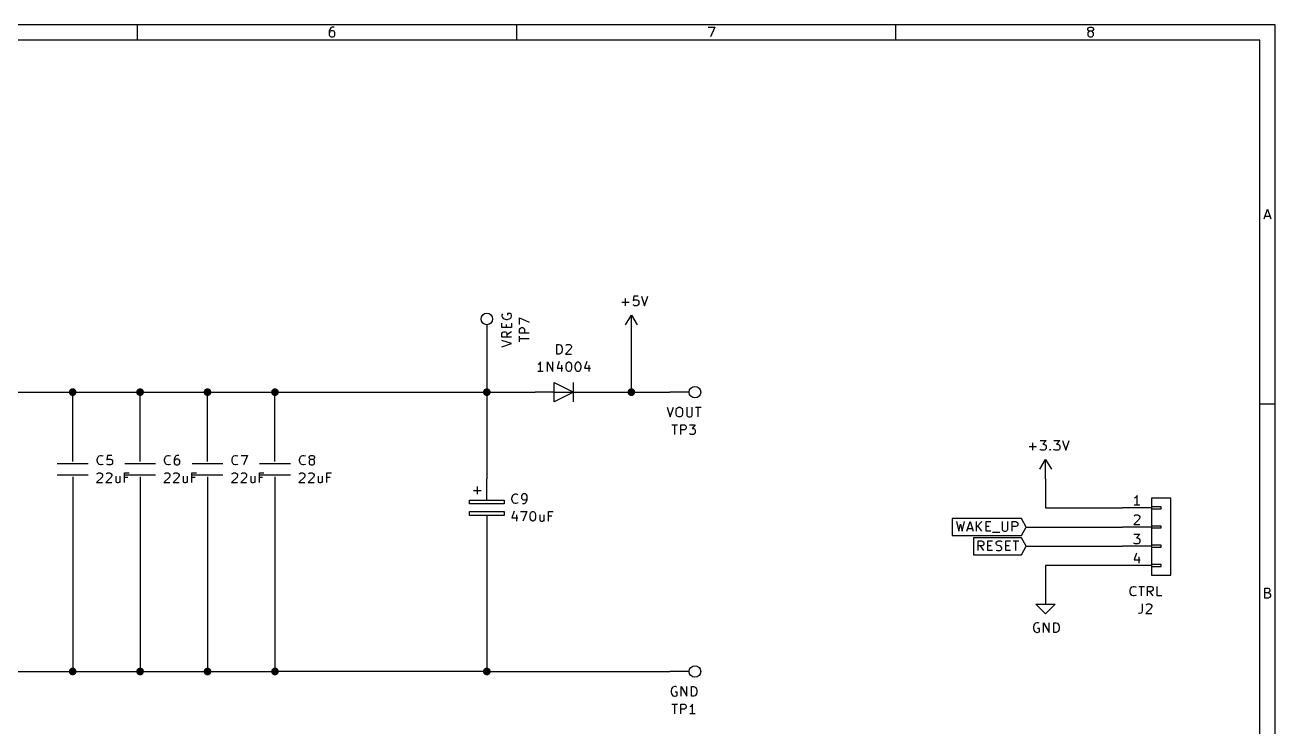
# Model space of a CAD drawing. Extents: x 10 to 410, y -287 to -10.
# Drawn here: x 245.2 to 410, y -102.4 to -10 of the extents above; entities that cross this region are included whole.
import ezdxf

# ---------------------------------------------------------------- set-up
doc = ezdxf.new("R2010")
doc.units = 0
doc.header["$MEASUREMENT"] = 0
for name, color, linetype in [('CYAN2', 4, 'CONTINUOUS'), ('GREEN2', 3, 'CONTINUOUS'), ('LYELLOW', 51, 'CONTINUOUS'), ('RED2', 1, 'CONTINUOUS')]:
    doc.layers.add(name, color=color, linetype=linetype)

msp = doc.modelspace()

# ---------------------------------------------------------------- linework, layer by layer
at = {"layer": 'CYAN2', "linetype": 'CONTINUOUS'}
for p, q in [((324.333, -47.0154), (324.333, -46.0502)), ((325.425, -45.7454), (325.374, -46.355)), ((326.034, -45.7454), (325.425, -45.7454)), ((326.466, -45.7454), (326.873, -47.0154)), ((326.873, -47.0154), (327.304, -45.7454)), ((323.85, -46.5328), (324.815, -46.5328)), ((325.374, -46.355), (325.425, -46.3042)), ((325.425, -46.9646), (325.374, -46.8884)), ((325.425, -46.3042), (325.552, -46.228)), ((325.552, -47.0154), (325.425, -46.9646)), ((325.552, -46.228), (325.857, -46.228)), ((325.857, -47.0154), (325.552, -47.0154)), ((325.857, -46.228), (325.984, -46.3042)), ((325.984, -46.9646), (325.857, -47.0154)), ((325.984, -46.3042), (326.034, -46.355)), ((326.034, -46.8884), (325.984, -46.9646)), ((326.034, -46.355), (326.085, -46.482)), ((326.085, -46.7868), (326.034, -46.8884)), ((326.085, -46.482), (326.085, -46.7868)), ((308.127, -48.0822), (308.051, -48.2092)), ((308.051, -48.2092), (308.051, -48.387)), ((308.051, -48.387), (308.127, -48.5648)), ((308.051, -49.911), (308.051, -49.3014)), ((308.127, -48.5648), (308.229, -48.6918)), ((308.229, -48.6918), (308.356, -48.768)), ((308.356, -48.768), (308.61, -48.8188)), ((308.61, -48.8188), (308.788, -48.8188)), ((309.194, -48.0314), (308.788, -48.0314)), ((308.788, -48.0314), (308.788, -48.2854)), ((308.788, -48.8188), (309.016, -48.768)), ((309.016, -48.768), (309.143, -48.6918)), ((309.143, -48.6918), (309.27, -48.5648)), ((309.27, -48.0822), (309.194, -48.0314)), ((309.321, -48.2854), (309.27, -48.0822)), ((309.27, -48.5648), (309.321, -48.387)), ((309.321, -48.387), (309.321, -48.2854)), ((309.321, -49.3014), (309.321, -49.911)), ((310.363, -49.4792), (310.363, -48.641)), ((310.363, -48.641), (311.633, -49.1744)), ((309.321, -49.911), (308.051, -49.911)), ((308.051, -50.6984), (308.127, -50.5714)), ((308.051, -51.181), (308.051, -50.6984)), ((308.127, -50.5714), (308.178, -50.5206)), ((308.178, -50.5206), (308.305, -50.4444)), ((308.305, -50.4444), (308.483, -50.4444)), ((308.483, -50.4444), (308.61, -50.5206)), ((308.61, -50.5206), (308.661, -50.5714)), ((308.661, -49.911), (308.661, -49.4792)), ((308.661, -50.5714), (308.712, -50.6984)), ((309.321, -50.4444), (308.712, -50.8762)), ((308.712, -50.6984), (308.712, -51.181)), ((310.363, -50.1396), (310.439, -50.038)), ((310.363, -50.6222), (310.363, -50.1396)), ((311.633, -50.6222), (310.363, -50.6222)), ((310.363, -51.7906), (310.363, -51.054)), ((310.439, -50.038), (310.49, -49.9618)), ((310.49, -49.9618), (310.617, -49.911)), ((310.617, -49.911), (310.794, -49.911)), ((310.794, -49.911), (310.921, -49.9618)), ((310.921, -49.9618), (310.972, -50.038)), ((310.972, -50.038), (311.023, -50.1396)), ((311.023, -50.1396), (311.023, -50.6222)), ((309.321, -51.181), (308.051, -51.181)), ((309.321, -52.0192), (308.051, -51.5874)), ((308.051, -52.451), (309.321, -52.0192)), ((311.633, -51.4096), (310.363, -51.4096)), ((315.29, -53.3908), (315.29, -52.1208)), ((315.29, -52.1208), (315.595, -52.1208)), ((315.595, -52.1208), (315.773, -52.197)), ((315.773, -52.197), (315.874, -52.2986)), ((315.874, -52.2986), (315.951, -52.4256)), ((315.951, -52.4256), (316.001, -52.6796)), ((316.001, -52.6796), (316.001, -52.8574)), ((317.144, -52.6796), (316.433, -53.3908)), ((316.484, -52.2478), (316.56, -52.197)), ((316.56, -52.197), (316.662, -52.1208)), ((316.662, -52.1208), (316.967, -52.1208)), ((316.967, -52.1208), (317.094, -52.197)), ((317.094, -52.197), (317.144, -52.2478)), ((317.144, -52.2478), (317.221, -52.3748)), ((317.221, -52.4764), (317.144, -52.6796)), ((317.221, -52.3748), (317.221, -52.4764)), ((315.595, -53.3908), (315.29, -53.3908)), ((315.62, -54.3814), (315.316, -55.2704)), ((315.773, -53.34), (315.595, -53.3908)), ((315.874, -53.213), (315.773, -53.34)), ((315.951, -53.086), (315.874, -53.213)), ((316.001, -52.8574), (315.951, -53.086)), ((316.433, -53.3908), (317.221, -53.3908)), ((319.253, -54.3814), (318.948, -55.2704)), ((312.903, -54.737), (312.776, -54.7878)), ((313.487, -55.7022), (312.776, -55.7022)), ((313.004, -54.61), (312.903, -54.737)), ((313.131, -54.4322), (313.004, -54.61)), ((313.131, -55.7022), (313.131, -54.4322)), ((314.046, -55.7022), (314.046, -54.4322)), ((314.046, -54.4322), (314.757, -55.7022)), ((314.757, -55.7022), (314.757, -54.4322)), ((315.316, -55.2704), (316.103, -55.2704)), ((315.925, -54.864), (315.925, -55.7022)), ((316.509, -54.9148), (316.586, -54.6862)), ((316.509, -55.2196), (316.509, -54.9148)), ((316.586, -55.4736), (316.509, -55.2196)), ((316.586, -54.6862), (316.636, -54.5592)), ((316.636, -55.5752), (316.586, -55.4736)), ((316.636, -54.5592), (316.713, -54.5084)), ((316.713, -55.6514), (316.636, -55.5752)), ((316.713, -54.5084), (316.814, -54.4322)), ((316.814, -55.7022), (316.713, -55.6514)), ((316.814, -54.4322), (316.941, -54.4322)), ((316.941, -55.7022), (316.814, -55.7022)), ((316.941, -54.4322), (317.068, -54.5084)), ((317.068, -55.6514), (316.941, -55.7022)), ((317.068, -54.5084), (317.119, -54.5592)), ((317.119, -55.5752), (317.068, -55.6514)), ((317.119, -54.5592), (317.195, -54.6862)), ((317.195, -55.4736), (317.119, -55.5752)), ((317.195, -54.6862), (317.246, -54.9148)), ((317.246, -55.2196), (317.195, -55.4736)), ((317.246, -54.9148), (317.246, -55.2196)), ((317.729, -54.9148), (317.779, -54.6862)), ((317.729, -55.2196), (317.729, -54.9148)), ((317.779, -55.4736), (317.729, -55.2196)), ((317.779, -54.6862), (317.856, -54.5592)), ((317.856, -55.5752), (317.779, -55.4736)), ((317.856, -54.5592), (317.906, -54.5084)), ((317.906, -55.6514), (317.856, -55.5752)), ((317.906, -54.5084), (318.033, -54.4322)), ((318.033, -55.7022), (317.906, -55.6514)), ((318.033, -54.4322), (318.16, -54.4322)), ((318.16, -55.7022), (318.033, -55.7022)), ((318.16, -54.4322), (318.262, -54.5084)), ((318.262, -55.6514), (318.16, -55.7022)), ((318.262, -54.5084), (318.338, -54.5592)), ((318.338, -55.5752), (318.262, -55.6514)), ((318.338, -54.5592), (318.389, -54.6862)), ((318.389, -55.4736), (318.338, -55.5752)), ((318.389, -54.6862), (318.465, -54.9148)), ((318.465, -55.2196), (318.389, -55.4736)), ((318.465, -54.9148), (318.465, -55.2196)), ((318.948, -55.2704), (319.735, -55.2704)), ((319.532, -54.864), (319.532, -55.7022)), ((329.819, -60.4012), (330.251, -61.6712)), ((330.251, -61.6712), (330.683, -60.4012)), ((331.038, -60.833), (331.089, -60.579)), ((331.038, -61.2394), (331.038, -60.833)), ((331.089, -60.579), (331.216, -60.4774)), ((331.216, -60.4774), (331.343, -60.4012)), ((331.343, -60.4012), (331.572, -60.4012)), ((331.572, -60.4012), (331.699, -60.4774)), ((331.699, -60.4774), (331.826, -60.579)), ((331.826, -60.579), (331.876, -60.833)), ((331.876, -60.833), (331.876, -61.2394)), ((332.435, -60.4012), (332.435, -61.4426)), ((333.146, -61.4426), (333.146, -60.4012)), ((333.578, -60.4012), (334.315, -60.4012)), ((333.934, -61.6712), (333.934, -60.4012)), ((331.089, -61.4934), (331.038, -61.2394)), ((331.216, -61.6204), (331.089, -61.4934)), ((331.343, -61.6712), (331.216, -61.6204)), ((331.572, -61.6712), (331.343, -61.6712)), ((331.699, -61.6204), (331.572, -61.6712)), ((331.826, -61.4934), (331.699, -61.6204)), ((331.876, -61.2394), (331.826, -61.4934)), ((332.435, -61.4426), (332.486, -61.5442)), ((332.486, -61.5442), (332.562, -61.6204)), ((332.562, -61.6204), (332.664, -61.6712)), ((332.664, -61.6712), (332.918, -61.6712)), ((332.918, -61.6712), (333.045, -61.6204)), ((333.045, -61.6204), (333.096, -61.5442)), ((333.096, -61.5442), (333.146, -61.4426)), ((330.454, -62.7126), (331.191, -62.7126)), ((330.835, -63.9826), (330.835, -62.7126)), ((331.622, -63.9826), (331.622, -62.7126)), ((331.622, -62.7126), (332.105, -62.7126)), ((332.105, -63.373), (331.622, -63.373)), ((332.105, -62.7126), (332.207, -62.7888)), ((332.207, -63.3222), (332.105, -63.373)), ((332.207, -62.7888), (332.283, -62.8396)), ((332.283, -63.2714), (332.207, -63.3222)), ((332.283, -62.8396), (332.334, -62.9666)), ((332.334, -63.1444), (332.283, -63.2714)), ((332.334, -62.9666), (332.334, -63.1444)), ((332.765, -62.7126), (333.553, -62.7126)), ((332.816, -63.9318), (332.765, -63.8556)), ((332.943, -63.9826), (332.816, -63.9318)), ((333.299, -63.9826), (332.943, -63.9826)), ((333.553, -62.7126), (333.121, -63.1952)), ((333.121, -63.1952), (333.299, -63.1952)), ((333.299, -63.1952), (333.426, -63.2714)), ((333.426, -63.9318), (333.299, -63.9826)), ((333.426, -63.2714), (333.477, -63.3222)), ((333.477, -63.8556), (333.426, -63.9318)), ((333.477, -63.3222), (333.553, -63.4492)), ((333.553, -63.754), (333.477, -63.8556)), ((333.553, -63.4492), (333.553, -63.754)), ((377.571, -65.5828), (378.536, -65.5828)), ((378.054, -66.0654), (378.054, -65.1002)), ((379.019, -64.7954), (379.806, -64.7954)), ((379.806, -64.7954), (379.374, -65.278)), ((379.374, -65.278), (379.552, -65.278)), ((379.552, -65.278), (379.679, -65.3542)), ((379.679, -65.3542), (379.73, -65.405)), ((379.73, -65.405), (379.806, -65.532)), ((379.806, -65.8368), (379.73, -65.9384)), ((379.806, -65.532), (379.806, -65.8368)), ((380.822, -64.7954), (381.61, -64.7954)), ((381.61, -64.7954), (381.178, -65.278)), ((381.178, -65.278), (381.381, -65.278)), ((381.381, -65.278), (381.483, -65.3542)), ((381.483, -65.3542), (381.559, -65.405)), ((381.559, -65.405), (381.61, -65.532)), ((381.61, -65.8368), (381.559, -65.9384)), ((381.61, -65.532), (381.61, -65.8368)), ((381.965, -64.7954), (382.397, -66.0654)), ((382.397, -66.0654), (382.829, -64.7954)), ((254.686, -67.31), (254.762, -67.056)), ((254.686, -67.4878), (254.686, -67.31)), ((254.762, -67.7164), (254.686, -67.4878)), ((254.762, -67.056), (254.813, -66.929)), ((254.813, -66.929), (254.94, -66.8274)), ((254.94, -66.8274), (255.118, -66.7512)), ((255.118, -66.7512), (255.245, -66.7512)), ((255.245, -66.7512), (255.422, -66.8274)), ((255.422, -66.8274), (255.473, -66.8782)), ((256.032, -66.7512), (255.956, -67.3608)), ((255.956, -67.3608), (256.032, -67.31)), ((256.616, -66.7512), (256.032, -66.7512)), ((256.032, -67.31), (256.134, -67.2338)), ((256.134, -67.2338), (256.438, -67.2338)), ((256.438, -67.2338), (256.565, -67.31)), ((256.565, -67.31), (256.616, -67.3608)), ((256.616, -67.3608), (256.692, -67.4878)), ((256.692, -67.4878), (256.692, -67.7926)), ((263.576, -67.31), (263.652, -67.056)), ((263.576, -67.4878), (263.576, -67.31)), ((263.652, -67.7164), (263.576, -67.4878)), ((263.652, -67.056), (263.703, -66.929)), ((263.703, -66.929), (263.83, -66.8274)), ((263.83, -66.8274), (264.008, -66.7512)), ((264.008, -66.7512), (264.135, -66.7512)), ((264.135, -66.7512), (264.312, -66.8274)), ((264.312, -66.8274), (264.363, -66.8782)), ((264.922, -67.056), (264.846, -67.31)), ((264.846, -67.31), (264.846, -67.7926)), ((264.922, -67.3608), (264.846, -67.4878)), ((265.024, -66.8782), (264.922, -67.056)), ((264.973, -67.31), (264.922, -67.3608)), ((265.1, -67.2338), (264.973, -67.31)), ((265.1, -66.8274), (265.024, -66.8782)), ((265.227, -66.7512), (265.1, -66.8274)), ((265.328, -67.2338), (265.1, -67.2338)), ((265.455, -66.7512), (265.227, -66.7512)), ((265.455, -67.31), (265.328, -67.2338)), ((265.506, -67.3608), (265.455, -67.31)), ((265.582, -67.4878), (265.506, -67.3608)), ((265.582, -67.7926), (265.582, -67.4878)), ((272.466, -67.31), (272.542, -67.056)), ((272.466, -67.4878), (272.466, -67.31)), ((272.542, -67.7164), (272.466, -67.4878)), ((272.542, -67.056), (272.593, -66.929)), ((272.593, -66.929), (272.72, -66.8274)), ((272.72, -66.8274), (272.898, -66.7512)), ((272.898, -66.7512), (273.025, -66.7512)), ((273.025, -66.7512), (273.202, -66.8274)), ((273.202, -66.8274), (273.253, -66.8782)), ((273.685, -66.7512), (274.523, -66.7512)), ((274.523, -66.7512), (273.99, -68.0212)), ((281.356, -67.31), (281.432, -67.056)), ((281.356, -67.4878), (281.356, -67.31)), ((281.432, -67.7164), (281.356, -67.4878)), ((281.432, -67.056), (281.483, -66.929)), ((281.483, -66.929), (281.61, -66.8274)), ((281.61, -66.8274), (281.788, -66.7512)), ((281.788, -66.7512), (281.915, -66.7512)), ((281.915, -66.7512), (282.092, -66.8274)), ((282.092, -66.8274), (282.143, -66.8782)), ((282.626, -67.0052), (282.702, -66.8782)), ((282.626, -67.056), (282.626, -67.0052)), ((282.702, -67.183), (282.626, -67.056)), ((282.702, -67.4116), (282.626, -67.5386)), ((282.626, -67.5386), (282.626, -67.7926)), ((282.702, -66.8782), (282.753, -66.8274)), ((282.753, -67.2338), (282.702, -67.183)), ((282.753, -67.3608), (282.702, -67.4116)), ((282.753, -66.8274), (282.88, -66.7512)), ((282.88, -67.31), (282.753, -67.2338)), ((282.88, -67.31), (282.753, -67.3608)), ((282.88, -66.7512), (283.108, -66.7512)), ((283.108, -67.31), (282.88, -67.31)), ((283.108, -66.7512), (283.235, -66.8274)), ((283.235, -67.2338), (283.108, -67.31)), ((283.235, -67.3608), (283.108, -67.31)), ((283.235, -66.8274), (283.286, -66.8782)), ((283.286, -67.183), (283.235, -67.2338)), ((283.286, -67.4116), (283.235, -67.3608)), ((283.286, -66.8782), (283.362, -67.0052)), ((283.362, -67.056), (283.286, -67.183)), ((283.362, -67.5386), (283.286, -67.4116)), ((283.362, -67.0052), (283.362, -67.056)), ((283.362, -67.7926), (283.362, -67.5386)), ((379.07, -66.0146), (379.019, -65.9384)), ((379.197, -66.0654), (379.07, -66.0146)), ((379.552, -66.0654), (379.197, -66.0654)), ((379.679, -66.0146), (379.552, -66.0654)), ((379.73, -65.9384), (379.679, -66.0146)), ((380.289, -66.0146), (380.34, -65.9384)), ((380.34, -66.0654), (380.289, -66.0146)), ((380.34, -65.9384), (380.39, -66.0146)), ((380.34, -65.9384), (380.34, -66.0654)), ((380.39, -66.0146), (380.34, -66.0654)), ((380.873, -66.0146), (380.822, -65.9384)), ((381, -66.0654), (380.873, -66.0146)), ((381.381, -66.0654), (381, -66.0654)), ((381.483, -66.0146), (381.381, -66.0654)), ((381.559, -65.9384), (381.483, -66.0146)), ((254.66, -69.1896), (254.737, -69.1388)), ((254.737, -69.1388), (254.864, -69.0626)), ((254.813, -67.8434), (254.762, -67.7164)), ((254.94, -67.9704), (254.813, -67.8434)), ((254.864, -69.0626), (255.143, -69.0626)), ((255.118, -68.0212), (254.94, -67.9704)), ((255.245, -68.0212), (255.118, -68.0212)), ((255.143, -69.0626), (255.27, -69.1388)), ((255.422, -67.9704), (255.245, -68.0212)), ((255.27, -69.1388), (255.346, -69.1896)), ((255.346, -69.1896), (255.397, -69.3166)), ((255.473, -67.8942), (255.422, -67.9704)), ((255.88, -69.1896), (255.93, -69.1388)), ((255.93, -69.1388), (256.057, -69.0626)), ((256.032, -67.9704), (255.956, -67.8942)), ((256.134, -68.0212), (256.032, -67.9704)), ((256.057, -69.0626), (256.362, -69.0626)), ((256.438, -68.0212), (256.134, -68.0212)), ((256.362, -69.0626), (256.489, -69.1388)), ((256.565, -67.9704), (256.438, -68.0212)), ((256.489, -69.1388), (256.54, -69.1896)), ((256.54, -69.1896), (256.616, -69.3166)), ((256.616, -67.8942), (256.565, -67.9704)), ((256.692, -67.7926), (256.616, -67.8942)), ((258.293, -70.3326), (258.293, -69.0626)), ((258.293, -69.0626), (258.902, -69.0626)), ((263.55, -69.1896), (263.627, -69.1388)), ((263.627, -69.1388), (263.754, -69.0626)), ((263.703, -67.8434), (263.652, -67.7164)), ((263.83, -67.9704), (263.703, -67.8434)), ((263.754, -69.0626), (264.033, -69.0626)), ((264.008, -68.0212), (263.83, -67.9704)), ((264.135, -68.0212), (264.008, -68.0212)), ((264.033, -69.0626), (264.16, -69.1388)), ((264.312, -67.9704), (264.135, -68.0212)), ((264.16, -69.1388), (264.236, -69.1896)), ((264.236, -69.1896), (264.287, -69.3166)), ((264.363, -67.8942), (264.312, -67.9704)), ((264.77, -69.1896), (264.82, -69.1388)), ((264.82, -69.1388), (264.947, -69.0626)), ((264.846, -67.7926), (264.922, -67.8942)), ((264.922, -67.8942), (264.973, -67.9704)), ((264.947, -69.0626), (265.252, -69.0626)), ((264.973, -67.9704), (265.1, -68.0212)), ((265.1, -68.0212), (265.328, -68.0212)), ((265.252, -69.0626), (265.379, -69.1388)), ((265.328, -68.0212), (265.455, -67.9704)), ((265.379, -69.1388), (265.43, -69.1896)), ((265.43, -69.1896), (265.506, -69.3166)), ((265.455, -67.9704), (265.506, -67.8942)), ((265.506, -67.8942), (265.582, -67.7926)), ((267.183, -70.3326), (267.183, -69.0626)), ((267.183, -69.0626), (267.792, -69.0626)), ((272.44, -69.1896), (272.517, -69.1388)), ((272.517, -69.1388), (272.644, -69.0626)), ((272.593, -67.8434), (272.542, -67.7164)), ((272.72, -67.9704), (272.593, -67.8434)), ((272.644, -69.0626), (272.923, -69.0626)), ((272.898, -68.0212), (272.72, -67.9704)), ((273.025, -68.0212), (272.898, -68.0212)), ((272.923, -69.0626), (273.05, -69.1388)), ((273.202, -67.9704), (273.025, -68.0212)), ((273.05, -69.1388), (273.126, -69.1896)), ((273.126, -69.1896), (273.177, -69.3166)), ((273.253, -67.8942), (273.202, -67.9704)), ((273.66, -69.1896), (273.71, -69.1388)), ((273.71, -69.1388), (273.837, -69.0626)), ((273.837, -69.0626), (274.142, -69.0626)), ((274.142, -69.0626), (274.269, -69.1388)), ((274.269, -69.1388), (274.32, -69.1896)), ((274.32, -69.1896), (274.396, -69.3166)), ((276.073, -70.3326), (276.073, -69.0626)), ((276.073, -69.0626), (276.682, -69.0626)), ((281.33, -69.1896), (281.407, -69.1388)), ((281.407, -69.1388), (281.534, -69.0626)), ((281.483, -67.8434), (281.432, -67.7164)), ((281.61, -67.9704), (281.483, -67.8434)), ((281.534, -69.0626), (281.813, -69.0626)), ((281.788, -68.0212), (281.61, -67.9704)), ((281.915, -68.0212), (281.788, -68.0212)), ((281.813, -69.0626), (281.94, -69.1388)), ((282.092, -67.9704), (281.915, -68.0212)), ((281.94, -69.1388), (282.016, -69.1896)), ((282.016, -69.1896), (282.067, -69.3166)), ((282.143, -67.8942), (282.092, -67.9704)), ((282.55, -69.1896), (282.6, -69.1388)), ((282.6, -69.1388), (282.727, -69.0626)), ((282.626, -67.7926), (282.702, -67.8942)), ((282.702, -67.8942), (282.753, -67.9704)), ((282.727, -69.0626), (283.032, -69.0626)), ((282.753, -67.9704), (282.88, -68.0212)), ((282.88, -68.0212), (283.108, -68.0212)), ((283.032, -69.0626), (283.159, -69.1388)), ((283.108, -68.0212), (283.235, -67.9704)), ((283.159, -69.1388), (283.21, -69.1896)), ((283.21, -69.1896), (283.286, -69.3166)), ((283.235, -67.9704), (283.286, -67.8942)), ((283.286, -67.8942), (283.362, -67.7926)), ((284.963, -70.3326), (284.963, -69.0626)), ((284.963, -69.0626), (285.572, -69.0626)), ((255.346, -69.6214), (254.61, -70.3326)), ((254.61, -70.3326), (255.397, -70.3326)), ((255.397, -69.4182), (255.346, -69.6214)), ((255.397, -69.3166), (255.397, -69.4182)), ((256.54, -69.6214), (255.829, -70.3326)), ((255.829, -70.3326), (256.616, -70.3326)), ((256.616, -69.4182), (256.54, -69.6214)), ((256.616, -69.3166), (256.616, -69.4182)), ((257.15, -69.4944), (257.15, -70.1548)), ((257.15, -70.1548), (257.2, -70.2818)), ((257.2, -70.2818), (257.327, -70.3326)), ((257.327, -70.3326), (257.505, -70.3326)), ((257.505, -70.3326), (257.632, -70.2818)), ((257.632, -70.2818), (257.683, -70.2056)), ((257.683, -69.4944), (257.683, -70.3326)), ((258.724, -69.6722), (258.293, -69.6722)), ((264.236, -69.6214), (263.5, -70.3326)), ((263.5, -70.3326), (264.287, -70.3326)), ((264.287, -69.4182), (264.236, -69.6214)), ((264.287, -69.3166), (264.287, -69.4182)), ((265.43, -69.6214), (264.719, -70.3326)), ((264.719, -70.3326), (265.506, -70.3326)), ((265.506, -69.4182), (265.43, -69.6214)), ((265.506, -69.3166), (265.506, -69.4182)), ((266.04, -69.4944), (266.04, -70.1548)), ((266.04, -70.1548), (266.09, -70.2818)), ((266.09, -70.2818), (266.217, -70.3326)), ((266.217, -70.3326), (266.395, -70.3326)), ((266.395, -70.3326), (266.522, -70.2818)), ((266.522, -70.2818), (266.573, -70.2056)), ((266.573, -69.4944), (266.573, -70.3326)), ((267.614, -69.6722), (267.183, -69.6722)), ((273.126, -69.6214), (272.39, -70.3326)), ((272.39, -70.3326), (273.177, -70.3326)), ((273.177, -69.4182), (273.126, -69.6214)), ((273.177, -69.3166), (273.177, -69.4182)), ((274.32, -69.6214), (273.609, -70.3326)), ((273.609, -70.3326), (274.396, -70.3326)), ((274.396, -69.4182), (274.32, -69.6214)), ((274.396, -69.3166), (274.396, -69.4182)), ((274.93, -69.4944), (274.93, -70.1548)), ((274.93, -70.1548), (274.98, -70.2818)), ((274.98, -70.2818), (275.107, -70.3326)), ((275.107, -70.3326), (275.285, -70.3326)), ((275.285, -70.3326), (275.412, -70.2818)), ((275.412, -70.2818), (275.463, -70.2056)), ((275.463, -69.4944), (275.463, -70.3326)), ((276.504, -69.6722), (276.073, -69.6722)), ((282.016, -69.6214), (281.28, -70.3326)), ((281.28, -70.3326), (282.067, -70.3326)), ((282.067, -69.4182), (282.016, -69.6214)), ((282.067, -69.3166), (282.067, -69.4182)), ((283.21, -69.6214), (282.499, -70.3326)), ((282.499, -70.3326), (283.286, -70.3326)), ((283.286, -69.4182), (283.21, -69.6214)), ((283.286, -69.3166), (283.286, -69.4182)), ((283.82, -69.4944), (283.82, -70.1548)), ((283.82, -70.1548), (283.87, -70.2818)), ((283.87, -70.2818), (283.997, -70.3326)), ((283.997, -70.3326), (284.175, -70.3326)), ((284.175, -70.3326), (284.302, -70.2818)), ((284.302, -70.2818), (284.353, -70.2056)), ((284.353, -69.4944), (284.353, -70.3326)), ((285.394, -69.6722), (284.963, -69.6722)), ((309.372, -72.39), (309.448, -72.136)), ((309.372, -72.5678), (309.372, -72.39)), ((309.448, -72.136), (309.499, -72.009)), ((309.499, -72.009), (309.626, -71.9074)), ((309.626, -71.9074), (309.804, -71.8312)), ((309.804, -71.8312), (309.931, -71.8312)), ((309.931, -71.8312), (310.109, -71.9074)), ((310.109, -71.9074), (310.159, -71.9582)), ((310.718, -71.9582), (310.642, -72.0852)), ((310.642, -72.0852), (310.642, -72.39)), ((310.642, -72.39), (310.718, -72.4916)), ((310.769, -71.9074), (310.718, -71.9582)), ((310.718, -72.4916), (310.769, -72.5678)), ((310.896, -71.8312), (310.769, -71.9074)), ((311.125, -71.8312), (310.896, -71.8312)), ((311.252, -71.9074), (311.125, -71.8312)), ((311.302, -71.9582), (311.252, -71.9074)), ((311.252, -72.5678), (311.302, -72.4916)), ((311.379, -72.0852), (311.302, -71.9582)), ((311.302, -72.4916), (311.379, -72.39)), ((311.379, -72.5678), (311.379, -72.0852)), ((309.448, -72.7964), (309.372, -72.5678)), ((309.651, -74.0918), (309.372, -74.9808)), ((309.499, -72.9234), (309.448, -72.7964)), ((309.626, -73.0504), (309.499, -72.9234)), ((309.804, -73.1012), (309.626, -73.0504)), ((309.931, -73.1012), (309.804, -73.1012)), ((310.109, -73.0504), (309.931, -73.1012)), ((310.159, -72.9742), (310.109, -73.0504)), ((310.515, -74.1426), (311.353, -74.1426)), ((310.769, -72.5678), (310.896, -72.6186)), ((310.769, -73.1012), (311.023, -73.1012)), ((311.353, -74.1426), (310.82, -75.4126)), ((310.896, -72.6186), (311.125, -72.6186)), ((311.023, -73.1012), (311.125, -73.0504)), ((311.125, -72.6186), (311.252, -72.5678)), ((311.125, -73.0504), (311.201, -72.9742)), ((311.201, -72.9742), (311.302, -72.7964)), ((311.302, -72.7964), (311.379, -72.5678)), ((311.963, -74.2188), (312.09, -74.1426)), ((312.09, -74.1426), (312.191, -74.1426)), ((312.191, -74.1426), (312.318, -74.2188)), ((314.198, -75.4126), (314.198, -74.1426)), ((314.198, -74.1426), (314.808, -74.1426)), ((309.372, -74.9808), (310.159, -74.9808)), ((309.956, -74.5744), (309.956, -75.4126)), ((311.785, -74.6252), (311.836, -74.3966)), ((311.785, -74.93), (311.785, -74.6252)), ((311.836, -75.184), (311.785, -74.93)), ((311.836, -74.3966), (311.912, -74.2696)), ((311.912, -75.2856), (311.836, -75.184)), ((311.912, -74.2696), (311.963, -74.2188)), ((311.963, -75.3618), (311.912, -75.2856)), ((312.09, -75.4126), (311.963, -75.3618)), ((312.191, -75.4126), (312.09, -75.4126)), ((312.318, -75.3618), (312.191, -75.4126)), ((312.318, -74.2188), (312.395, -74.2696)), ((312.395, -75.2856), (312.318, -75.3618)), ((312.395, -74.2696), (312.445, -74.3966)), ((312.445, -75.184), (312.395, -75.2856)), ((312.445, -74.3966), (312.496, -74.6252)), ((312.496, -74.93), (312.445, -75.184)), ((312.496, -74.6252), (312.496, -74.93)), ((313.055, -74.5744), (313.055, -75.2348)), ((313.055, -75.2348), (313.106, -75.3618)), ((313.106, -75.3618), (313.233, -75.4126)), ((313.233, -75.4126), (313.411, -75.4126)), ((313.411, -75.4126), (313.538, -75.3618)), ((313.538, -75.3618), (313.588, -75.2856)), ((313.588, -74.5744), (313.588, -75.4126)), ((314.63, -74.7522), (314.198, -74.7522)), ((391.109, -84.0994), (391.287, -84.0232)), ((391.287, -84.0232), (391.414, -84.0232)), ((391.414, -84.0232), (391.592, -84.0994)), ((392.024, -84.0232), (392.76, -84.0232)), ((392.379, -85.2932), (392.379, -84.0232)), ((393.167, -85.2932), (393.167, -84.0232)), ((393.167, -84.0232), (393.649, -84.0232)), ((393.649, -84.0232), (393.776, -84.0994)), ((394.437, -85.2932), (394.437, -84.0232)), ((390.881, -84.582), (390.931, -84.328)), ((390.881, -84.7598), (390.881, -84.582)), ((390.931, -84.9884), (390.881, -84.7598)), ((390.931, -84.328), (391.008, -84.201)), ((391.008, -85.1154), (390.931, -84.9884)), ((391.008, -84.201), (391.109, -84.0994)), ((391.109, -85.2424), (391.008, -85.1154)), ((391.287, -85.2932), (391.109, -85.2424)), ((391.414, -85.2932), (391.287, -85.2932)), ((391.592, -85.2424), (391.414, -85.2932)), ((391.592, -84.0994), (391.668, -84.1502)), ((391.668, -85.1662), (391.592, -85.2424)), ((393.649, -84.6836), (393.167, -84.6836)), ((393.903, -85.2932), (393.471, -84.6836)), ((393.776, -84.6328), (393.649, -84.6836)), ((393.776, -84.0994), (393.827, -84.1502)), ((393.827, -84.582), (393.776, -84.6328)), ((393.827, -84.1502), (393.903, -84.2772)), ((393.903, -84.455), (393.827, -84.582)), ((393.903, -84.2772), (393.903, -84.455)), ((395.046, -85.2932), (394.437, -85.2932)), ((392.481, -87.249), (392.405, -87.4268)), ((392.481, -86.3346), (392.481, -87.249)), ((393.675, -86.8934), (392.963, -87.6046)), ((393.014, -86.4616), (393.09, -86.4108)), ((393.09, -86.4108), (393.192, -86.3346)), ((393.192, -86.3346), (393.497, -86.3346)), ((393.497, -86.3346), (393.624, -86.4108)), ((393.624, -86.4108), (393.675, -86.4616)), ((393.675, -86.4616), (393.751, -86.5886)), ((393.751, -86.6902), (393.675, -86.8934)), ((393.751, -86.5886), (393.751, -86.6902)), ((378.384, -88.9), (378.282, -89.0016)), ((378.587, -88.8238), (378.384, -88.9)), ((378.765, -88.8238), (378.587, -88.8238)), ((378.866, -88.9), (378.765, -88.8238)), ((379.476, -90.0938), (379.476, -88.8238)), ((379.476, -88.8238), (380.213, -90.0938)), ((380.213, -90.0938), (380.213, -88.8238)), ((380.822, -90.0938), (380.822, -88.8238)), ((380.822, -88.8238), (381.127, -88.8238)), ((381.127, -88.8238), (381.305, -88.9)), ((381.305, -88.9), (381.406, -89.0016)), ((392.125, -87.6046), (391.998, -87.6046)), ((392.303, -87.5538), (392.125, -87.6046)), ((392.405, -87.4268), (392.303, -87.5538)), ((392.963, -87.6046), (393.751, -87.6046)), ((378.206, -89.1286), (378.155, -89.3826)), ((378.155, -89.3826), (378.155, -89.5604)), ((378.155, -89.5604), (378.206, -89.789)), ((378.282, -89.0016), (378.206, -89.1286)), ((378.206, -89.789), (378.282, -89.916)), ((378.282, -89.916), (378.384, -90.043)), ((378.384, -90.043), (378.587, -90.0938)), ((378.587, -90.0938), (378.689, -90.0938)), ((378.943, -89.5604), (378.689, -89.5604)), ((378.689, -90.0938), (378.866, -90.043)), ((378.866, -90.043), (378.943, -89.9668)), ((378.943, -89.9668), (378.943, -89.5604)), ((381.127, -90.0938), (380.822, -90.0938)), ((381.305, -90.043), (381.127, -90.0938)), ((381.406, -89.916), (381.305, -90.043)), ((381.406, -89.0016), (381.483, -89.1286)), ((381.483, -89.789), (381.406, -89.916)), ((381.483, -89.1286), (381.533, -89.3826)), ((381.533, -89.5604), (381.483, -89.789)), ((381.533, -89.3826), (381.533, -89.5604)), ((330.81, -97.2312), (330.606, -97.3074)), ((330.987, -97.2312), (330.81, -97.2312)), ((331.089, -97.3074), (330.987, -97.2312)), ((331.699, -98.5012), (331.699, -97.2312)), ((331.699, -97.2312), (332.435, -98.5012)), ((332.435, -98.5012), (332.435, -97.2312)), ((333.045, -98.5012), (333.045, -97.2312)), ((333.045, -97.2312), (333.35, -97.2312)), ((333.35, -97.2312), (333.527, -97.3074)), ((330.429, -97.536), (330.378, -97.79)), ((330.378, -97.79), (330.378, -97.9678)), ((330.378, -97.9678), (330.429, -98.1964)), ((330.505, -97.409), (330.429, -97.536)), ((330.429, -98.1964), (330.505, -98.3234)), ((330.606, -97.3074), (330.505, -97.409)), ((330.505, -98.3234), (330.606, -98.4504)), ((330.606, -98.4504), (330.81, -98.5012)), ((330.81, -98.5012), (330.911, -98.5012)), ((331.165, -97.9678), (330.911, -97.9678)), ((330.911, -98.5012), (331.089, -98.4504)), ((331.089, -98.4504), (331.165, -98.3742)), ((331.165, -98.3742), (331.165, -97.9678)), ((333.35, -98.5012), (333.045, -98.5012)), ((333.527, -98.4504), (333.35, -98.5012)), ((333.527, -97.3074), (333.629, -97.409)), ((333.629, -98.3234), (333.527, -98.4504)), ((333.629, -97.409), (333.705, -97.536)), ((333.705, -98.1964), (333.629, -98.3234)), ((333.705, -97.536), (333.756, -97.79)), ((333.756, -97.9678), (333.705, -98.1964)), ((333.756, -97.79), (333.756, -97.9678)), ((330.454, -99.5426), (331.191, -99.5426)), ((330.835, -100.813), (330.835, -99.5426)), ((331.622, -100.813), (331.622, -99.5426)), ((331.622, -99.5426), (332.105, -99.5426)), ((332.105, -100.203), (331.622, -100.203)), ((332.105, -99.5426), (332.207, -99.6188)), ((332.207, -100.152), (332.105, -100.203)), ((332.207, -99.6188), (332.283, -99.6696)), ((332.283, -100.101), (332.207, -100.152)), ((332.283, -99.6696), (332.334, -99.7966)), ((332.334, -99.9744), (332.283, -100.101)), ((332.334, -99.7966), (332.334, -99.9744)), ((332.943, -99.8474), (332.816, -99.8982)), ((333.07, -99.7204), (332.943, -99.8474)), ((333.197, -99.5426), (333.07, -99.7204)), ((333.197, -100.813), (333.197, -99.5426)), ((333.553, -100.813), (332.816, -100.813))]:
    msp.add_line(p, q, dxfattribs=at)
at = {"layer": 'GREEN2', "linetype": 'CONTINUOUS'}
for p, q in [((325.12, -58.42), (325.12, -50.8)), ((306.07, -52.07), (306.07, -58.42)), ((176.53, -58.42), (251.46, -58.42)), ((251.46, -64.77), (251.46, -58.42)), ((251.46, -58.42), (260.35, -58.42)), ((260.35, -64.77), (260.35, -58.42)), ((260.35, -58.42), (269.24, -58.42)), ((269.24, -64.77), (269.24, -58.42)), ((269.24, -58.42), (278.13, -58.42)), ((278.13, -64.77), (278.13, -58.42)), ((278.13, -58.42), (306.07, -58.42)), ((306.07, -58.42), (312.42, -58.42)), ((306.07, -58.42), (306.07, -69.85)), ((320.04, -58.42), (325.12, -58.42)), ((325.12, -58.42), (330.2, -58.42)), ((379.73, -69.85), (379.73, -73.66)), ((251.46, -72.39), (251.46, -95.25)), ((260.35, -72.39), (260.35, -95.25)), ((269.24, -72.39), (269.24, -95.25)), ((278.13, -72.39), (278.13, -95.25)), ((379.73, -73.66), (389.89, -73.66)), ((377.19, -76.2), (389.89, -76.2)), ((306.07, -77.47), (306.07, -95.25)), ((377.19, -78.74), (389.89, -78.74)), ((389.89, -81.28), (379.73, -81.28)), ((379.73, -81.28), (379.73, -85.09)), ((218.44, -95.25), (251.46, -95.25)), ((251.46, -95.25), (260.35, -95.25)), ((260.35, -95.25), (269.24, -95.25)), ((269.24, -95.25), (278.13, -95.25)), ((306.07, -95.25), (278.13, -95.25)), ((306.07, -95.25), (330.2, -95.25))]:
    msp.add_line(p, q, dxfattribs=at)
at = {"layer": 'GREEN2', "const_width": 0.508}
for points in [[(251.206, -58.42, 1), (251.714, -58.42, 1)], [(260.096, -58.42, 1), (260.604, -58.42, 1)], [(268.986, -58.42, 1), (269.494, -58.42, 1)], [(277.876, -58.42, 1), (278.384, -58.42, 1)], [(305.816, -58.42, 1), (306.324, -58.42, 1)], [(324.866, -58.42, 1), (325.374, -58.42, 1)], [(251.206, -95.25, 1), (251.714, -95.25, 1)], [(260.096, -95.25, 1), (260.604, -95.25, 1)], [(268.986, -95.25, 1), (269.494, -95.25, 1)], [(277.876, -95.25, 1), (278.384, -95.25, 1)], [(305.816, -95.25, 1), (306.324, -95.25, 1)]]:
    msp.add_lwpolyline(points, format="xyb", close=True, dxfattribs=at)
at = {"layer": 'LYELLOW', "linetype": 'CONTINUOUS'}
for p, q in [((393.7, -72.39), (393.7, -82.55)), ((396.24, -72.39), (393.7, -72.39)), ((396.24, -82.55), (396.24, -72.39)), ((393.7, -82.55), (396.24, -82.55))]:
    msp.add_line(p, q, dxfattribs=at)
at = {"layer": 'RED2', "linetype": 'CONTINUOUS'}
for p, q in [((409.981, -10.0076), (10.0076, -10.0076)), ((259.994, -11.9888), (259.994, -10.0076)), ((285.369, -10.5918), (285.293, -10.8204)), ((285.293, -10.8204), (285.293, -11.3284)), ((285.369, -10.8966), (285.293, -11.0236)), ((285.293, -11.3284), (285.369, -11.4554)), ((285.496, -10.3886), (285.369, -10.5918)), ((285.42, -10.8204), (285.369, -10.8966)), ((285.369, -11.4554), (285.42, -11.5062)), ((285.547, -10.7696), (285.42, -10.8204)), ((285.42, -11.5062), (285.547, -11.5824)), ((285.547, -10.3378), (285.496, -10.3886)), ((285.674, -10.287), (285.547, -10.3378)), ((285.801, -10.7696), (285.547, -10.7696)), ((285.928, -10.287), (285.674, -10.287)), ((285.928, -10.8204), (285.801, -10.7696)), ((285.801, -11.5824), (285.928, -11.5062)), ((285.979, -10.8966), (285.928, -10.8204)), ((285.928, -11.5062), (285.979, -11.4554)), ((286.029, -11.0236), (285.979, -10.8966)), ((285.979, -11.4554), (286.029, -11.3284)), ((286.029, -11.3284), (286.029, -11.0236)), ((310.007, -11.9888), (310.007, -10.0076)), ((335.255, -10.287), (336.118, -10.287)), ((336.118, -10.287), (335.559, -11.5824)), ((359.994, -11.9888), (359.994, -10.0076)), ((385.293, -10.5156), (385.369, -10.3886)), ((385.293, -10.5918), (385.293, -10.5156)), ((385.369, -10.7188), (385.293, -10.5918)), ((385.369, -10.9474), (385.293, -11.0744)), ((385.293, -11.0744), (385.293, -11.3284)), ((385.293, -11.3284), (385.369, -11.4554)), ((385.369, -10.3886), (385.42, -10.3378)), ((385.42, -10.7696), (385.369, -10.7188)), ((385.42, -10.8966), (385.369, -10.9474)), ((385.369, -11.4554), (385.42, -11.5062)), ((385.42, -10.3378), (385.547, -10.287)), ((385.547, -10.8204), (385.42, -10.7696)), ((385.547, -10.8204), (385.42, -10.8966)), ((385.42, -11.5062), (385.547, -11.5824)), ((385.547, -10.287), (385.801, -10.287)), ((385.801, -10.8204), (385.547, -10.8204)), ((385.801, -10.287), (385.928, -10.3378)), ((385.928, -10.7696), (385.801, -10.8204)), ((385.928, -10.8966), (385.801, -10.8204)), ((385.801, -11.5824), (385.928, -11.5062)), ((385.928, -10.3378), (385.978, -10.3886)), ((385.978, -10.7188), (385.928, -10.7696)), ((385.978, -10.9474), (385.928, -10.8966)), ((385.928, -11.5062), (385.978, -11.4554)), ((385.978, -10.3886), (386.029, -10.5156)), ((386.029, -10.5918), (385.978, -10.7188)), ((386.029, -11.0744), (385.978, -10.9474)), ((385.978, -11.4554), (386.029, -11.3284)), ((386.029, -10.5156), (386.029, -10.5918)), ((386.029, -11.3284), (386.029, -11.0744)), ((409.981, -286.995), (409.981, -10.0076)), ((408, -11.9888), (11.9888, -11.9888)), ((285.547, -11.5824), (285.801, -11.5824)), ((385.547, -11.5824), (385.801, -11.5824)), ((408, -285.013), (408, -11.9888)), ((408.559, -35.5854), (408.991, -34.29)), ((408.991, -34.29), (409.423, -35.5854)), ((408.661, -35.2044), (409.296, -35.2044)), ((324.358, -49.53), (325.12, -48.26)), ((325.12, -50.8), (325.12, -48.26)), ((325.12, -48.26), (325.882, -49.53)), ((306.07, -49.53), (306.07, -52.07)), ((314.96, -59.69), (314.96, -57.15)), ((314.96, -57.15), (317.5, -58.42)), ((317.5, -59.69), (317.5, -57.15)), ((314.96, -58.42), (312.42, -58.42)), ((314.96, -58.42), (317.5, -58.42)), ((317.5, -58.42), (314.96, -59.69)), ((317.5, -58.42), (320.04, -58.42)), ((332.74, -58.42), (330.2, -58.42)), ((409.981, -59.9948), (408, -59.9948)), ((251.46, -67.564), (251.46, -64.77)), ((260.35, -67.564), (260.35, -64.77)), ((269.24, -67.564), (269.24, -64.77)), ((278.13, -67.564), (278.13, -64.77)), ((378.968, -68.58), (379.73, -67.31)), ((379.73, -69.85), (379.73, -67.31)), ((379.73, -67.31), (380.492, -68.58)), ((249.428, -67.818), (253.492, -67.818)), ((258.318, -67.818), (262.382, -67.818)), ((267.208, -67.818), (271.272, -67.818)), ((276.098, -67.818), (280.162, -67.818)), ((249.428, -69.342), (253.492, -69.342)), ((251.46, -69.596), (251.46, -72.39)), ((258.318, -69.342), (262.382, -69.342)), ((260.35, -69.596), (260.35, -72.39)), ((267.208, -69.342), (271.272, -69.342)), ((269.24, -69.596), (269.24, -72.39)), ((276.098, -69.342), (280.162, -69.342)), ((278.13, -69.596), (278.13, -72.39)), ((304.8, -70.866), (304.8, -71.882)), ((306.07, -72.644), (306.07, -69.85)), ((304.292, -71.374), (305.308, -71.374)), ((391.541, -72.3646), (391.414, -72.4154)), ((391.668, -72.2376), (391.541, -72.3646)), ((391.795, -72.0598), (391.668, -72.2376)), ((391.795, -73.3298), (391.795, -72.0598)), ((393.7, -72.39), (393.7, -82.55)), ((396.24, -72.39), (393.7, -72.39)), ((396.24, -82.55), (396.24, -72.39)), ((303.784, -73.152), (303.784, -72.644)), ((303.784, -72.644), (308.356, -72.644)), ((308.356, -73.152), (303.784, -73.152)), ((308.356, -72.644), (308.356, -73.152)), ((393.7, -73.66), (389.89, -73.66)), ((392.151, -73.3298), (391.414, -73.3298)), ((393.7, -73.533), (393.7, -73.787)), ((394.97, -73.533), (393.7, -73.533)), ((393.7, -73.787), (394.97, -73.787)), ((394.97, -73.787), (394.97, -73.533)), ((303.784, -74.676), (303.784, -74.168)), ((303.784, -74.168), (308.356, -74.168)), ((308.356, -74.676), (303.784, -74.676)), ((306.07, -74.676), (306.07, -77.47)), ((308.356, -74.168), (308.356, -74.676)), ((376.555, -75.0824), (367.436, -75.0824)), ((367.436, -75.0824), (367.436, -76.2)), ((367.97, -75.4888), (368.275, -76.7588)), ((368.757, -76.7588), (369.062, -75.4888)), ((369.367, -76.7588), (369.773, -75.4888)), ((369.773, -75.4888), (370.205, -76.7588)), ((370.637, -76.7588), (370.637, -75.4888)), ((371.348, -75.4888), (370.637, -76.2254)), ((371.907, -76.7588), (371.907, -75.4888)), ((371.907, -75.4888), (372.516, -75.4888)), ((374.015, -75.4888), (374.015, -76.5302)), ((374.752, -76.5302), (374.752, -75.4888)), ((375.336, -76.7588), (375.336, -75.4888)), ((375.336, -75.4888), (375.818, -75.4888)), ((375.818, -75.4888), (375.945, -75.565)), ((375.945, -75.565), (376.022, -75.6158)), ((376.022, -75.6158), (376.072, -75.7428)), ((376.072, -75.7428), (376.072, -75.9206)), ((377.19, -76.2), (376.555, -75.0824)), ((392.074, -75.1586), (391.363, -75.8698)), ((391.414, -74.7268), (391.49, -74.676)), ((391.49, -74.676), (391.592, -74.5998)), ((391.592, -74.5998), (391.897, -74.5998)), ((391.897, -74.5998), (392.024, -74.676)), ((392.024, -74.676), (392.074, -74.7268)), ((392.074, -74.7268), (392.151, -74.8538)), ((392.151, -74.9554), (392.074, -75.1586)), ((392.151, -74.8538), (392.151, -74.9554)), ((367.436, -76.2), (367.436, -77.3176)), ((367.436, -77.3176), (376.555, -77.3176)), ((368.275, -76.7588), (368.503, -75.8444)), ((368.503, -75.8444), (368.757, -76.7588)), ((369.468, -76.4032), (370.078, -76.4032)), ((371.348, -76.7588), (370.815, -76.0476)), ((371.907, -76.0984), (372.313, -76.0984)), ((372.516, -76.7588), (371.907, -76.7588)), ((372.745, -76.8858), (373.71, -76.8858)), ((374.015, -76.5302), (374.066, -76.6318)), ((374.066, -76.6318), (374.142, -76.708)), ((374.142, -76.708), (374.269, -76.7588)), ((374.269, -76.7588), (374.498, -76.7588)), ((374.498, -76.7588), (374.625, -76.708)), ((374.625, -76.708), (374.675, -76.6318)), ((374.675, -76.6318), (374.752, -76.5302)), ((375.818, -76.1492), (375.336, -76.1492)), ((375.945, -76.0984), (375.818, -76.1492)), ((376.022, -76.0476), (375.945, -76.0984)), ((376.072, -75.9206), (376.022, -76.0476)), ((376.555, -77.3176), (377.19, -76.2)), ((393.7, -76.2), (389.89, -76.2)), ((391.363, -75.8698), (392.151, -75.8698)), ((391.363, -77.1398), (392.151, -77.1398)), ((392.151, -77.1398), (391.719, -77.6224)), ((393.7, -76.073), (393.7, -76.327)), ((394.97, -76.073), (393.7, -76.073)), ((393.7, -76.327), (394.97, -76.327)), ((394.97, -76.327), (394.97, -76.073)), ((376.555, -77.6224), (370.23, -77.6224)), ((370.23, -77.6224), (370.23, -78.74)), ((370.23, -78.74), (370.23, -79.8576)), ((370.865, -79.2988), (370.865, -78.0288)), ((370.865, -78.0288), (371.348, -78.0288)), ((371.348, -78.6892), (370.865, -78.6892)), ((371.602, -79.2988), (371.17, -78.6892)), ((371.348, -78.0288), (371.475, -78.105)), ((371.475, -78.6384), (371.348, -78.6892)), ((371.475, -78.105), (371.526, -78.1558)), ((371.526, -78.5876), (371.475, -78.6384)), ((371.526, -78.1558), (371.602, -78.2828)), ((371.602, -78.4606), (371.526, -78.5876)), ((371.602, -78.2828), (371.602, -78.4606)), ((372.135, -79.2988), (372.135, -78.0288)), ((372.135, -78.0288), (372.745, -78.0288)), ((372.135, -78.6384), (372.567, -78.6384)), ((373.228, -78.2828), (373.278, -78.1558)), ((373.228, -78.3844), (373.228, -78.2828)), ((373.278, -78.5114), (373.228, -78.3844)), ((373.278, -78.1558), (373.355, -78.105)), ((373.355, -78.5876), (373.278, -78.5114)), ((373.355, -78.105), (373.482, -78.0288)), ((373.482, -78.6384), (373.355, -78.5876)), ((373.482, -78.0288), (373.786, -78.0288)), ((373.71, -78.6892), (373.482, -78.6384)), ((373.837, -78.7654), (373.71, -78.6892)), ((373.786, -78.0288), (373.964, -78.105)), ((373.888, -78.8162), (373.837, -78.7654)), ((373.964, -78.9432), (373.888, -78.8162)), ((373.888, -79.1718), (373.964, -79.0702)), ((373.964, -79.0702), (373.964, -78.9432)), ((374.498, -79.2988), (374.498, -78.0288)), ((374.498, -78.0288), (375.107, -78.0288)), ((374.498, -78.6384), (374.929, -78.6384)), ((375.463, -78.0288), (376.199, -78.0288)), ((375.818, -79.2988), (375.818, -78.0288)), ((377.19, -78.74), (376.555, -77.6224)), ((376.555, -79.8576), (377.19, -78.74)), ((393.7, -78.74), (389.89, -78.74)), ((391.414, -78.359), (391.363, -78.2828)), ((391.541, -78.4098), (391.414, -78.359)), ((391.897, -78.4098), (391.541, -78.4098)), ((391.719, -77.6224), (391.897, -77.6224)), ((391.897, -77.6224), (392.024, -77.6986)), ((392.024, -78.359), (391.897, -78.4098)), ((392.024, -77.6986), (392.074, -77.7494)), ((392.074, -78.2828), (392.024, -78.359)), ((392.074, -77.7494), (392.151, -77.8764)), ((392.151, -78.1812), (392.074, -78.2828)), ((392.151, -77.8764), (392.151, -78.1812)), ((393.7, -78.613), (393.7, -78.867)), ((394.97, -78.613), (393.7, -78.613)), ((393.7, -78.867), (394.97, -78.867)), ((394.97, -78.867), (394.97, -78.613)), ((370.23, -79.8576), (376.555, -79.8576)), ((372.745, -79.2988), (372.135, -79.2988)), ((373.228, -79.248), (373.405, -79.2988)), ((373.405, -79.2988), (373.71, -79.2988)), ((373.71, -79.2988), (373.837, -79.248)), ((373.837, -79.248), (373.888, -79.1718)), ((375.107, -79.2988), (374.498, -79.2988)), ((391.719, -79.629), (391.414, -80.518)), ((391.414, -80.518), (392.201, -80.518)), ((392.024, -80.1116), (392.024, -80.9498)), ((393.7, -81.28), (389.89, -81.28)), ((393.7, -81.153), (393.7, -81.407)), ((394.97, -81.153), (393.7, -81.153)), ((393.7, -81.407), (394.97, -81.407)), ((394.97, -81.407), (394.97, -81.153)), ((393.7, -82.55), (396.24, -82.55)), ((379.73, -85.09), (379.73, -86.36)), ((408.635, -85.5726), (408.635, -84.2772)), ((408.635, -84.2772), (409.067, -84.2772)), ((409.067, -84.8868), (408.635, -84.8868)), ((409.143, -85.5726), (408.635, -85.5726)), ((409.067, -84.2772), (409.194, -84.328)), ((409.194, -84.8106), (409.067, -84.8868)), ((409.067, -84.8868), (409.245, -84.9376)), ((409.245, -85.4964), (409.143, -85.5726)), ((409.194, -84.328), (409.245, -84.3788)), ((409.245, -84.7598), (409.194, -84.8106)), ((409.245, -84.3788), (409.321, -84.5058)), ((409.321, -84.6328), (409.245, -84.7598)), ((409.245, -84.9376), (409.321, -85.0138)), ((409.321, -85.4456), (409.245, -85.4964)), ((409.321, -84.5058), (409.321, -84.6328)), ((409.321, -85.0138), (409.372, -85.1408)), ((409.372, -85.3186), (409.321, -85.4456)), ((409.372, -85.1408), (409.372, -85.3186)), ((379.73, -87.63), (378.46, -86.36)), ((378.46, -86.36), (379.73, -86.36)), ((379.73, -86.36), (381, -86.36)), ((381, -86.36), (379.73, -87.63)), ((332.74, -95.25), (330.2, -95.25))]:
    msp.add_line(p, q, dxfattribs=at)
at = {"layer": 'RED2'}
for centre in [(306.07, -48.768), (333.502, -58.42), (333.502, -95.25)]:
    msp.add_circle(centre, 0.762, dxfattribs=at)

doc.saveas('drawing.dxf')
